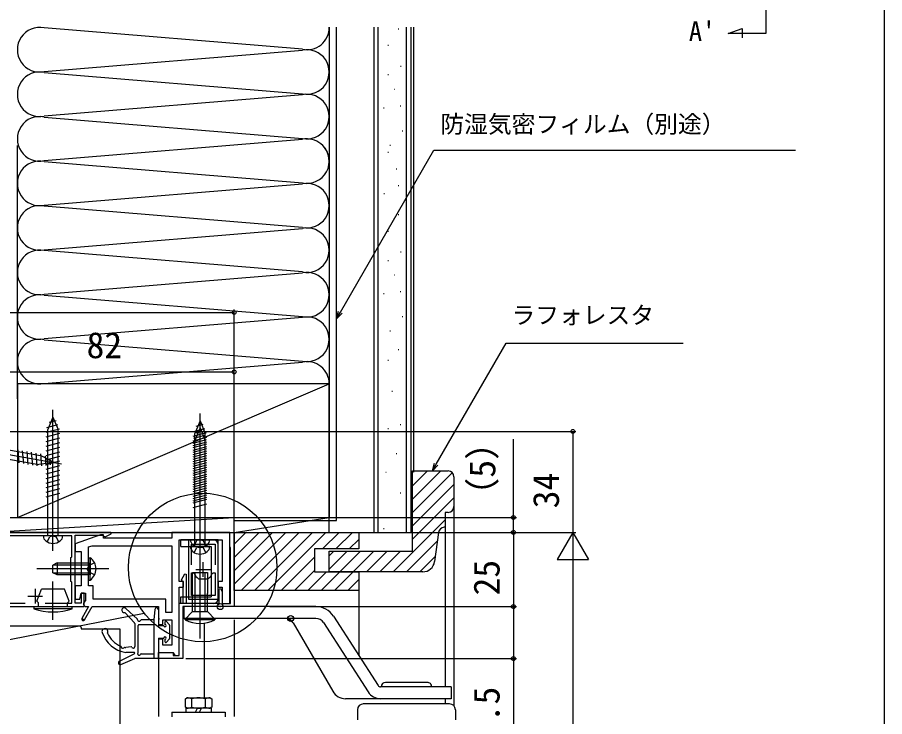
# Model space of a CAD drawing. Units: millimetres, scale not verified. Extents: x -525 to 525, y -783 to 779.
# Drawn here: x 233 to 525, y 305 to 540.5 of the extents above; entities that cross this region are included whole.
import ezdxf
from ezdxf.enums import TextEntityAlignment as Align

# ---------------------------------------------------------------- set-up
doc = ezdxf.new("R2010")
doc.units = ezdxf.units.MM
doc.header["$LTSCALE"] = 4
doc.header["$PDMODE"] = 32
doc.header["$PDSIZE"] = 2
for name, color, linetype in [('0-1_USER1', 3, 'Continuous'), ('0-2_YKK_11', 7, 'Continuous'), ('0-4_YKK_12', 2, 'Continuous'), ('0-5_YKK_13', 4, 'Continuous'), ('0-7_YKK_D', 6, 'Continuous'), ('0-8_YKK_ZWAK', 7, 'Continuous'), ('0-9_YSS_K', 3, 'Continuous')]:
    doc.layers.add(name, color=color, linetype=linetype)
doc.styles.add('ＭＳ ゴシック', font='')
doc.styles.get('ＭＳ ゴシック').set_extended_font_data('MS Gothic')

msp = doc.modelspace()

# ---------------------------------------------------------------- linework, layer by layer
at = {"layer": '0-2_YKK_11'}
for p, q in [((239, 348.097), (239, 343.097)), ((236.5, 345.597), (241.5, 345.597))]:
    msp.add_line(p, q, dxfattribs=at)
for points in [[(242.399, 343.297), (251.3, 343.297), (251.3, 350.297), (251, 350.597), (251, 358.597), (251.3, 358.897), (251.3, 365.897), (219.8, 365.897), (219.8, 379.877), (208.1, 378.932), (208.1, 374.797)], [(206.9, 374.797), (206.9, 378.835), (195.2, 377.89), (195.2, 347.797), (205.1, 347.797), (205.1, 343.297), (224.7, 343.297), (225, 343.597), (230, 343.597), (230.3, 343.297), (235.601, 343.297)], [(202, 342.097), (255.5, 342.097), (255.5, 346.597), (254.5, 346.597), (254.5, 343.297), (252.5, 343.297), (252.5, 366.097), (261.8, 366.097), (262.1, 365.797), (262.546, 365.535), (264.54, 366.643), (264.422, 367.097), (221.3, 367.097)], [(304.5, 343.097), (304.5, 367.097), (285, 367.097), (285, 365.097), (262, 365.097), (262, 366.297), (261, 366.297), (252.5, 363.197), (252.5, 360.697), (254.5, 360.697), (254.5, 349.097), (252.5, 349.097), (252.5, 344.597), (254, 344.597), (254.5, 346.597), (256, 346.597), (256, 344.051)], [(302, 367.102), (306, 367.102), (306, 347.102)], [(256.3, 342.097), (257, 342.097), (254.719, 338.147), (255.585, 337.647), (258.155, 342.097), (280.5, 342.097), (280.5, 336.097), (282, 336.097), (282, 337.597), (285, 337.597), (285, 329.097), (282, 329.097), (282, 331.097), (280.5, 331.097), (280.5, 326.597), (285.3, 326.597), (285.8, 326.097), (286.3, 325.597), (287.5, 325.597), (287.5, 348.597), (288.9, 348.597), (288.9, 350.597), (287.5, 350.597), (287.5, 364.597), (302, 364.597), (302, 350.597), (300.6, 350.597), (300.6, 348.597), (302, 348.597), (302, 343.097), (304.5, 343.097)]]:
    msp.add_lwpolyline(points, dxfattribs=at)
for points in [[(306, 367.097), (306, 342.097), (288.7, 342.097), (288.7, 324.597), (280.5, 324.597), (280.5, 326.597), (285.5, 326.597), (285.5, 325.597), (287.5, 325.597), (287.5, 343.297), (288.8, 343.297), (288.8, 350.397), (288.5, 350.697), (288.238, 351.143), (289.35, 353.146), (289.8, 353.029), (289.8, 343.297), (301, 343.297), (301, 348.027), (301.445, 348.146), (302, 347.184), (302, 343.097), (304.8, 343.097), (304.8, 361.91), (304.65, 362.103), (304.5, 362.297), (304.5, 367.097)], [(258.151, 362.597), (285, 362.597), (285, 340.097), (283, 340.097), (283, 344.597), (258.5, 344.597), (258.5, 349.097), (257, 349.097), (257, 362.177)]]:
    msp.add_lwpolyline(points, close=True, dxfattribs=at)
for centre, radius, start, end in [((256.3, 343.097), 1, 107.4576, 270), ((255.152, 337.897), 0.5, 150, 330)]:
    msp.add_arc(centre, radius, start, end, dxfattribs=at)
at = {"layer": '0-4_YKK_12'}
for p, q in [((485, 670.438), (485, 535.023)), ((485, 535.023), (472.354, 535.023)), ((306, 351.89), (306, 347.102)), ((55.369, 296.852), (275.693, 339.884)), ((296, 311.397), (296, 336.499)), ((306, 337.597), (306, 305.097)), ((280.5, 324.897), (280.5, 305.096))]:
    msp.add_line(p, q, dxfattribs=at)
msp.add_lwpolyline([(472.354, 535.023), (477.034, 536.726), (477.034, 533.606)], dxfattribs=at)
msp.add_circle((295.395, 355.273), 25, dxfattribs=at)
at = {"layer": '0-5_YKK_13'}
for p, q in [((245, 405.897), (243.25, 401.672)), ((245, 360.897), (245, 408.397)), ((245, 405.897), (246.75, 401.672)), ((245, 405.897), (246.75, 401.672)), ((294.5, 359.597), (294.5, 407.097)), ((242.958, 402.403), (246.634, 403.389)), ((243.681, 404.15), (246.055, 404.786)), ((294.5, 404.597), (292.75, 400.372)), ((293.181, 402.85), (295.555, 403.486)), ((294.5, 357.297), (294.5, 404.797)), ((294.5, 404.597), (296.25, 400.372)), ((294.5, 404.597), (296.25, 400.372)), ((242.7, 400.781), (247.213, 401.991)), ((242.7, 399.228), (247.3, 400.461)), ((243.25, 365.897), (243.25, 401.672)), ((246.75, 365.897), (246.75, 401.672)), ((292.2, 399.481), (296.713, 400.691)), ((292.458, 401.103), (296.134, 402.089)), ((294.5, 402.297), (292.75, 398.072)), ((292.75, 364.597), (292.75, 400.372)), ((293.181, 400.55), (295.555, 401.186)), ((294.5, 402.297), (296.25, 398.072)), ((294.5, 402.297), (296.25, 398.072)), ((296.25, 364.597), (296.25, 400.372)), ((242.7, 397.676), (247.3, 398.908)), ((242.7, 396.123), (247.3, 397.355)), ((292.2, 397.928), (296.8, 399.161)), ((292.2, 397.181), (296.713, 398.391)), ((292.2, 396.376), (296.8, 397.608)), ((292.458, 398.803), (296.134, 399.789)), ((292.75, 362.297), (292.75, 398.072)), ((296.25, 362.297), (296.25, 398.072)), ((218.303, 395.34), (247.847, 390.131)), ((222.56, 396.164), (240.813, 392.945)), ((233.113, 394.861), (233.492, 390.53)), ((234.642, 394.592), (235.021, 390.26)), ((236.172, 394.322), (236.551, 389.99)), ((242.7, 394.57), (247.3, 395.802)), ((242.7, 393.017), (247.3, 394.249)), ((292.2, 395.628), (296.8, 396.861)), ((292.2, 394.823), (296.8, 396.055)), ((292.2, 394.076), (296.8, 395.308)), ((292.2, 393.27), (296.8, 394.502)), ((222.022, 393.111), (240.274, 389.892)), ((237.701, 394.052), (238.08, 389.721)), ((239.23, 393.783), (239.609, 389.451)), ((240.76, 393.513), (241.115, 389.448)), ((245.385, 390.565), (240.813, 392.945)), ((242.33, 392.775), (242.604, 389.644)), ((242.7, 391.464), (247.3, 392.696)), ((243.907, 391.954), (244.092, 389.84)), ((292.2, 392.523), (296.8, 393.755)), ((292.2, 391.717), (296.8, 392.949)), ((292.2, 390.97), (296.8, 392.202)), ((292.2, 390.164), (296.8, 391.396)), ((245.385, 390.565), (240.274, 389.892)), ((245.385, 390.565), (240.274, 389.892)), ((242.7, 389.911), (247.3, 391.144)), ((242.7, 388.358), (247.3, 389.591)), ((292.2, 389.417), (296.8, 390.649)), ((292.2, 388.611), (296.8, 389.844)), ((292.2, 387.864), (296.8, 389.096)), ((242.7, 386.805), (247.3, 388.038)), ((242.7, 385.252), (247.3, 386.485)), ((292.2, 387.058), (296.8, 388.291)), ((292.2, 386.311), (296.8, 387.544)), ((292.2, 385.505), (296.8, 386.738)), ((292.2, 384.758), (296.8, 385.991)), ((242.7, 383.699), (247.3, 384.932)), ((242.7, 382.146), (247.3, 383.379)), ((292.2, 383.952), (296.8, 385.185)), ((292.2, 383.205), (296.8, 384.438)), ((292.2, 382.399), (296.8, 383.632)), ((292.2, 381.652), (296.8, 382.885)), ((242.7, 380.594), (247.3, 381.826)), ((242.7, 379.041), (247.3, 380.273)), ((292.2, 380.846), (296.8, 382.079)), ((292.2, 380.099), (296.8, 381.332)), ((292.2, 379.294), (296.8, 380.526)), ((292.2, 378.546), (296.8, 379.779)), ((292.2, 377.741), (296.8, 378.973)), ((292.2, 376.994), (296.8, 378.226)), ((292.2, 375.441), (296.8, 376.673)), ((248.25, 365.897), (241.75, 365.897)), ((243.05, 363.904), (243.908, 365.625)), ((245, 365.897), (243.908, 365.625)), ((245, 365.897), (246.092, 365.625)), ((246.95, 363.904), (246.092, 365.625)), ((299, 364.597), (288, 364.597)), ((288, 362.297), (288, 364.597)), ((288, 362.297), (298.3, 362.297)), ((297.75, 364.597), (291.25, 364.597)), ((297.75, 362.297), (291.25, 362.297)), ((292.55, 362.604), (293.408, 364.325)), ((294.5, 364.597), (293.408, 364.325)), ((294.5, 362.297), (293.408, 362.025)), ((294.5, 364.597), (295.592, 364.325)), ((294.5, 362.297), (295.592, 362.025)), ((296.45, 362.604), (295.592, 364.325)), ((298.3, 362.297), (298.3, 345.397)), ((300.6, 344.697), (300.6, 362.997)), ((292.55, 360.304), (293.408, 362.025)), ((296.45, 360.304), (295.592, 362.025)), ((246.4, 356.797), (245, 356.097)), ((246.4, 356.797), (257, 356.797)), ((246.4, 356.797), (246.4, 352.797)), ((257, 358.547), (257.509, 358.547)), ((257, 351.047), (257, 356.797)), ((257.509, 358.547), (257.509, 352.797)), ((257.509, 351.047), (257.509, 356.797)), ((294.5, 331.397), (294.5, 357.945)), ((295.6, 352.097), (295.6, 357.097)), ((263.773, 354.797), (239.559, 354.797)), ((245, 353.497), (245, 356.097)), ((246.4, 352.797), (245, 353.497)), ((245.091, 356.143), (257, 356.143)), ((245.091, 353.451), (257, 353.451)), ((292, 353.597), (297, 353.597)), ((292.8, 353.597), (292.8, 346.497)), ((293.1, 354.597), (298.1, 354.597)), ((296.2, 346.497), (296.2, 353.597)), ((297, 353.597), (297, 346.497)), ((245, 337.611), (245, 350.543)), ((257, 351.047), (257.509, 351.047)), ((248.908, 347.997), (241.092, 347.997)), ((288, 343.097), (288, 345.397)), ((288, 345.397), (298.3, 345.397)), ((292.8, 346.497), (292.8, 340.397)), ((296.2, 340.397), (296.2, 346.497)), ((297, 340.397), (297, 346.497)), ((238.5, 342.097), (238.5, 341.383)), ((238.5, 342.097), (240.1, 342.097)), ((238.5, 342.097), (251.5, 342.097)), ((251.5, 341.383), (251.5, 342.097)), ((299, 343.097), (288, 343.097)), ((289, 342.097), (289, 338.097)), ((333.547, 342.097), (289, 342.097)), ((251.5, 341.383), (238.5, 341.383)), ((269.233, 340.132), (272.422, 336.614)), ((269.546, 341.481), (273.406, 337.872)), ((279.302, 341.148), (279, 337.597)), ((280.5, 341.097), (280.5, 338.297)), ((280.5, 339.297), (280.5, 336.697)), ((297, 340.397), (299.5, 337.897)), ((339.431, 338.89), (354.474, 315.555)), ((272.5, 336.413), (272.5, 328.639)), ((279, 335.997), (274, 335.997)), ((279, 337.597), (274.693, 337.597)), ((279, 337.597), (279, 324.597)), ((280.5, 337.697), (280.5, 335.697)), ((282.7, 336.897), (282.7, 336.097)), ((283.224, 337.096), (284.124, 336.082)), ((284.2, 335.883), (284.2, 331.311)), ((333.547, 338.097), (289, 338.097)), ((289.5, 337.897), (299.5, 337.897)), ((289.5, 337.597), (289.5, 337.897)), ((299.5, 337.597), (289.5, 337.597)), ((299.5, 337.897), (299.5, 337.597)), ((325.892, 336.597), (339.171, 313.597)), ((336.069, 336.722), (351.112, 313.388)), ((211, 335.597), (254, 335.597)), ((254.5, 335.097), (254.5, 334.597)), ((267.5, 334.597), (267.5, 167.095)), ((273.7, 326.726), (273.7, 335.697)), ((280.5, 335.697), (282.3, 335.697)), ((280.5, 331.497), (282.3, 331.497)), ((280.5, 331.497), (280.5, 324.897)), ((282.762, 331.102), (282.7, 331.04)), ((282.7, 331.097), (282.7, 330.297)), ((283.224, 330.098), (284.124, 331.112)), ((271.264, 328.537), (269.5, 328.315)), ((267.338, 323.737), (272.331, 326.162)), ((267.832, 322.643), (272.5, 324.597)), ((272.2, 326.692), (269.5, 326.692)), ((272.5, 326.431), (272.5, 326.392)), ((280.2, 324.597), (272.5, 324.597)), ((274.742, 326.197), (279, 326.197)), ((371, 316.597), (357, 316.597)), ((379, 315.097), (355.314, 315.097)), ((379, 315.097), (379, 311.097)), ((289.565, 311.088), (290.1, 311.397)), ((289.565, 308.206), (289.565, 311.088)), ((290.1, 311.397), (297.658, 311.397)), ((291.783, 308.275), (291.783, 311.019)), ((296.218, 311.019), (296.218, 308.275)), ((297.9, 311.397), (298.435, 311.088)), ((298.435, 311.088), (298.435, 308.206)), ((379, 311.097), (343.501, 311.097)), ((290.1, 307.897), (289.565, 308.206)), ((298.25, 307.897), (289.75, 307.897)), ((289.75, 307.897), (289.75, 306.597)), ((292.95, 306.597), (293.7, 307.897)), ((294.3, 306.597), (295.051, 307.897)), ((298.435, 308.206), (297.9, 307.897)), ((298.25, 307.897), (298.25, 306.597)), ((347.5, 307.347), (347.5, 303.976)), ((378.5, 309.347), (349.467, 309.347)), ((380.5, 307.347), (380.5, 303.976)), ((285, 306.597), (285, 304.997)), ((285.001, 306.597), (303.001, 306.597)), ((303, 306.597), (303, 304.997))]:
    msp.add_line(p, q, dxfattribs=at)
msp.add_lwpolyline([(290.6, 364.597), (290.6, 344.597), (300.6, 344.597), (300.6, 364.597)], close=True, dxfattribs=at)
for points in [[(291.6, 356.197), (291.6, 363.097), (299.6, 363.097), (299.6, 356.197)], [(257, 358.547), (257, 352.797), (246.4, 352.797)], [(259.009, 356.847), (257.154, 355.942), (256.545, 354.797)], [(259.009, 352.747), (257.154, 353.652), (256.545, 354.797)], [(299.6, 345.797), (291.6, 345.797), (291.6, 353.497), (292.291, 353.497), (292.576, 353.291)], [(292, 340.397), (292, 346.497), (292, 353.597)], [(298.624, 353.291), (298.909, 353.497), (299.6, 353.497), (299.6, 345.797)], [(293.948, 351.482), (294.227, 351.397), (295.6, 351.397), (296.973, 351.397), (297.252, 351.482)], [(240.1, 342.097), (240.1, 343.397), (239.6, 343.897), (241.092, 347.997)], [(249.9, 342.097), (249.9, 343.397), (250.4, 343.897), (248.908, 347.997)], [(289.5, 337.897), (292, 340.397), (297, 340.397)], [(254.5, 334.597), (255.5, 334.597), (267.5, 334.597)]]:
    msp.add_lwpolyline(points, dxfattribs=at)
for centre, radius, start, end in [((243.85, 365.884), 2.1, 179.66112, 232.75083), ((246.15, 365.884), 2.1, 307.24917, 0.33888), ((245, 367.397), 4, 232.75083, 307.24917), ((293.35, 364.584), 2.1, 179.66112, 232.75083), ((293.35, 362.284), 2.1, 179.66112, 232.75083), ((294.5, 366.097), 4, 232.75083, 307.24917), ((295.65, 364.584), 2.1, 307.24917, 0.33888), ((295.65, 362.284), 2.1, 307.24917, 0.33888), ((299, 362.997), 1.6, 0, 90), ((294.5, 363.797), 4, 232.75083, 307.24917), ((254.973, 354.797), 4.527, 304.06671, 55.93329), ((295.9, 354.387), 3.5, 198.24966, 236.09874), ((295.3, 354.387), 3.5, 303.90126, 341.75034), ((299, 344.697), 1.6, 270, 0), ((269, 340.897), 0.8, 46.91863, 286.91863), ((279.9, 341.097), 0.6, 0, 175.13615), ((333.547, 335.097), 7, 32.80851, 90), ((245, 360.297), 20, 251.03443, 288.96557), ((272.2, 336.413), 0.3, 0, 42.20127), ((273.201, 337.653), 0.3, 3.17465, 46.91863), ((274, 337.697), 0.5, 183.17465, 330), ((274, 335.697), 0.3, 90, 180), ((274.693, 337.297), 0.3, 90, 150), ((280.5, 337.997), 0.3, 270, 90), ((282.7, 335.697), 0.4, 180, 90), ((283, 336.897), 0.3, 41.59314, 180), ((283.9, 335.883), 0.3, 0, 41.59314), ((294.5, 347.413), 11.017, 243.00829, 296.99173), ((323.294, 335.097), 3, 30, 90), ((333.547, 335.097), 3, 32.80851, 90), ((254, 335.097), 0.5, 0, 90), ((262.5, 333.692), 1, 328.14372, 198.68252), ((271.026, 336.575), 10, 198.68252, 261.22369), ((271.026, 336.575), 8.4, 203.95609, 247.529), ((282.7, 331.497), 0.4, 270, 180), ((283, 330.297), 0.3, 180, 318.40686), ((283.9, 331.311), 0.3, 318.40686, 0), ((267.7, 328.536), 0.3, 2.01756, 67.529), ((268.5, 328.564), 0.5, 182.01756, 322.98467), ((269.139, 328.082), 0.3, 77.47323, 142.98467), ((271.026, 336.575), 8.4, 257.47323, 259.53472), ((271.302, 328.239), 0.3, 29.19355, 97.16924), ((272, 328.629), 0.5, 209.19355, 0), ((272.2, 326.392), 0.3, 0, 90), ((272.2, 326.431), 0.3, 295.90408, 0), ((274, 326.197), 0.5, 138.59038, 337.97569), ((273.4, 326.726), 0.3, 318.59038, 0), ((274.742, 325.897), 0.3, 90, 157.97569), ((280.2, 324.897), 0.3, 270, 0), ((267.6, 323.197), 0.6, 115.90408, 292.70695), ((355.314, 316.097), 1, 212.80851, 270), ((357, 315.097), 1.5, 90.00004, 180.00002), ((371, 315.097), 1.5, 359.99998, 90.00003), ((343.501, 316.097), 5, 210, 270), ((355.314, 316.097), 5, 212.80851, 270), ((290.221, 307.999), 3.4, 62.66111, 92.04015), ((294, 304.697), 6.7, 70.67226, 109.32764), ((297.779, 307.999), 3.4, 87.95974, 117.33879), ((290.221, 311.295), 3.4, 267.95984, 297.33888), ((294, 314.597), 6.7, 250.6723, 289.32767), ((297.779, 311.295), 3.4, 242.6612, 272.04024), ((349.5, 307.347), 2, 89.99981, 179.99968), ((378.5, 307.347), 2, 0.0002, 90.00008)]:
    msp.add_arc(centre, radius, start, end, dxfattribs=at)
for p in [(301.3, 342.097), (325.026, 338.097)]:
    msp.add_point(p, dxfattribs=at)
at = {"layer": '0-7_YKK_D'}
for p, q in [((152, 441.092), (306, 441.092)), ((306, 368.097), (306, 442.092)), ((224, 421.092), (306, 421.092)), ((306, 368.097), (306, 422.092)), ((224, 401.092), (421, 401.092)), ((420, 401.092), (420, 367.097)), ((339, 372.093), (401, 372.093)), ((307, 367.097), (421, 367.097)), ((307, 367.097), (421, 367.097)), ((307, 367.092), (401, 367.092)), ((349, 367.092), (401, 367.092)), ((400, 367.092), (400, 342.097)), ((420, 367.097), (414.75, 358.004)), ((420, 367.097), (425.25, 358.004)), ((420, 367.097), (420, 348.91)), ((414.75, 358.004), (425.25, 358.004)), ((420, 356.597), (420, 102.595)), ((318, 342.097), (401, 342.097)), ((318, 342.097), (401, 342.097)), ((289.7, 324.592), (401, 324.592))]:
    msp.add_line(p, q, dxfattribs=at)
for points in [[(340.471, 439.029), (341.746, 441.237), (373.261, 495.819), (494.997, 495.819)], [(342.337, 440.896), (340.471, 439.029), (341.154, 441.579)], [(372.749, 387.796), (374.024, 390.004), (397.594, 430.828), (457.118, 430.828)], [(400, 367.092), (400, 372.093), (400, 398.484)], [(374.616, 389.663), (372.749, 387.796), (373.433, 390.346)], [(400, 342.097), (400, 324.592), (400, 291.042)]]:
    msp.add_lwpolyline(points, dxfattribs=at)
for centre in [(306, 441.092), (306, 421.092), (420, 401.092), (400, 372.093), (400, 367.092), (400, 367.092), (400, 342.097), (400, 342.097), (400, 324.592)]:
    msp.add_circle(centre, 0.637, dxfattribs=at)
at = {"layer": '0-8_YKK_ZWAK'}
msp.add_lwpolyline([(-525, -782.9), (525, -782.9), (525, 747.1)], dxfattribs=at)
at = {"layer": '0-9_YSS_K'}
for p, q in [((328.968, 529.743), (242.032, 536.927)), ((338, 537.134), (338, 372.098)), ((340.5, 371.098), (340.5, 537.134)), ((353, 537.134), (353, 367.098)), ((354.5, 367.098), (354.5, 537.134)), ((361.268, 536.673), (361.468, 536.673)), ((364, 367.098), (364, 537.134)), ((365.5, 537.134), (365.5, 367.098)), ((366.5, 387.402), (366.5, 537.134)), ((242.032, 522.243), (328.968, 529.427)), ((357.771, 531.078), (357.971, 531.078)), ((361.967, 524.084), (362.167, 524.084)), ((242.032, 521.927), (328.968, 514.743)), ((357.713, 521.215), (357.913, 521.215)), ((328.968, 514.427), (242.032, 507.243)), ((359.811, 516.319), (360.011, 516.319)), ((356.314, 510.025), (356.514, 510.025)), ((361.909, 510.724), (362.109, 510.724)), ((242.032, 506.927), (328.968, 499.743)), ((362.608, 502.332), (362.808, 502.332)), ((242.032, 492.243), (328.968, 499.427)), ((233, 417.098), (233, 497.398)), ((233, 417.098), (233, 497.398)), ((358.412, 497.437), (358.612, 497.437)), ((357.771, 495.12), (357.971, 495.12)), ((242.032, 491.94), (328.968, 484.756)), ((360.569, 489.525), (360.769, 489.525)), ((242.032, 477.256), (328.968, 484.44)), ((361.268, 483.93), (361.468, 483.93)), ((356.372, 481.133), (356.572, 481.133)), ((328.968, 469.756), (242.032, 476.94)), ((361.268, 474.139), (361.468, 474.139)), ((242.032, 462.256), (328.968, 469.44)), ((357.771, 468.544), (357.971, 468.544)), ((328.968, 454.756), (242.032, 461.94)), ((361.967, 461.55), (362.167, 461.55)), ((357.713, 458.681), (357.913, 458.681)), ((233, 412.098), (233, 457.098)), ((242.032, 447.256), (328.968, 454.44)), ((359.811, 453.786), (360.011, 453.786)), ((242.032, 446.94), (328.968, 439.756)), ((356.314, 447.491), (356.514, 447.491)), ((361.909, 448.191), (362.109, 448.191)), ((328.968, 439.44), (242.032, 432.256)), ((362.608, 439.799), (362.808, 439.799)), ((358.412, 434.903), (358.612, 434.903)), ((242.032, 431.94), (328.968, 424.756)), ((361.21, 428.609), (361.41, 428.609)), ((242.032, 417.256), (328.968, 424.44)), ((357.713, 425.112), (357.913, 425.112)), ((233, 372.098), (338, 417.098)), ((359.112, 414.622), (359.312, 414.622)), ((354.308, 409.027), (354.508, 409.027)), ((361.909, 403.432), (362.109, 403.432)), ((357.713, 402.033), (357.913, 402.033)), ((360.51, 393.641), (360.71, 393.641)), ((357.013, 387.347), (357.213, 387.347)), ((366, 387.222), (366.575, 387.797)), ((366, 382.732), (371.065, 387.797)), ((366, 378.242), (375.555, 387.797)), ((366, 373.752), (379.436, 387.188)), ((380, 385.797), (380, 375.797)), ((366, 369.262), (380, 383.262)), ((361.909, 380.353), (362.109, 380.353)), ((366, 364.772), (380, 378.772)), ((380, 376.709), (380, 308.67)), ((224, 367.098), (305.999, 372.098)), ((224, 372.098), (306, 372.098)), ((233, 372.098), (338, 372.098)), ((306, 367.098), (306, 372.098)), ((306, 367.102), (338, 372.098)), ((306, 367.098), (306, 372.098)), ((306, 372.098), (338, 372.098)), ((306, 371.098), (340.5, 371.098)), ((338, 367.098), (338, 372.098)), ((338, 372.098), (353, 372.098)), ((359.515, 353.797), (377, 371.282)), ((356.314, 368.359), (356.514, 368.359)), ((377, 368.797), (377, 315.097)), ((224, 367.097), (306, 367.098)), ((306, 367.102), (338, 367.098)), ((306, 367.098), (306, 347.098)), ((306, 363.143), (309.954, 367.097)), ((306, 358.653), (314.444, 367.097)), ((306, 354.163), (318.934, 367.097)), ((306, 349.673), (323.424, 367.097)), ((308.314, 347.497), (327.914, 367.097)), ((312.804, 347.497), (332.404, 367.097)), ((317.294, 347.497), (336.894, 367.097)), ((335.784, 361.497), (341.384, 367.097)), ((340.275, 361.497), (345.875, 367.097)), ((353, 367.098), (365.5, 367.098)), ((374.769, 367.061), (373.463, 357.268)), ((344.765, 361.497), (348, 364.732)), ((364.005, 353.797), (374.384, 364.175)), ((338, 359.222), (339.575, 360.797)), ((338, 354.732), (344.065, 360.797)), ((341.555, 353.797), (348.555, 360.797)), ((346.045, 353.797), (353.045, 360.797)), ((350.535, 353.797), (357.535, 360.797)), ((355.025, 353.797), (362.025, 360.797)), ((321.784, 347.497), (333, 358.712)), ((368.496, 353.797), (373.693, 358.994)), ((326.275, 347.497), (333, 354.222)), ((330.765, 347.497), (337.065, 353.797)), ((335.255, 347.497), (341.555, 353.797)), ((339.745, 347.497), (346.045, 353.797)), ((344.235, 347.497), (348, 351.262)), ((348, 347.497), (348, 325.597)), ((377, 311.097), (377, 309.347))]:
    msp.add_line(p, q, dxfattribs=at)
for points in [[(338, 372.098), (338, 417.098), (233, 417.098), (233, 372.098)], [(369.498, 353.797), (338, 353.797), (338, 360.797), (366, 360.797), (366, 387.797), (378, 387.797)], [(378, 373.797), (377, 373.797), (377, 368.797), (376.751, 368.797)]]:
    msp.add_lwpolyline(points, dxfattribs=at)
msp.add_lwpolyline([(348, 347.497), (306, 347.497), (306, 367.097), (348, 367.097), (348, 361.497), (333, 361.497), (333, 353.797), (348, 353.797)], close=True, dxfattribs=at)
for centre, radius, start, end in [((240.5, 529.585), 7.5, 78.21646, 281.78354), ((330.5, 537.085), 7.5, 258.21646, 0.36842), ((330.5, 522.085), 7.5, 258.21646, 101.78354), ((240.5, 514.585), 7.5, 78.21646, 281.78354), ((330.5, 507.085), 7.5, 258.21646, 101.78354), ((240.5, 499.585), 7.5, 78.21646, 281.78354), ((330.5, 492.085), 7.5, 0, 101.78354), ((330.5, 492.098), 7.5, 258.21646, 44.96466), ((240.5, 484.598), 7.5, 78.21646, 281.78354), ((330.5, 477.098), 7.5, 258.21646, 101.78354), ((240.5, 469.598), 7.5, 78.21646, 281.78354), ((330.5, 462.098), 7.5, 258.21646, 101.78354), ((240.5, 454.598), 7.5, 78.21646, 281.78354), ((330.5, 447.098), 7.5, 258.21646, 101.78354), ((240.5, 439.598), 7.5, 78.21646, 281.78354), ((330.5, 432.098), 7.5, 258.21646, 101.78354), ((240.5, 424.598), 7.5, 78.21646, 281.78354), ((330.5, 417.098), 7.5, 0, 101.78354), ((378, 385.797), 2, 0.00001, 89.99999), ((378, 375.797), 2, 270.00001, 359.99999), ((376.751, 366.797), 2, 90, 172.40537), ((369.498, 357.797), 4, 269.99999, 352.40536)]:
    msp.add_arc(centre, radius, start, end, dxfattribs=at)

# ---------------------------------------------------------------- texts
at = {"layer": '0-1_USER1', "style": 'ＭＳ ゴシック'}
msp.add_text("A'", height=6.598, dxfattribs=at).set_placement((459.064, 530.523), align=Align.BOTTOM_LEFT)
at = {"layer": '0-7_YKK_D', "style": 'ＭＳ ゴシック'}
for s, height, p in [('防湿気密フィルム（別途）', 5.865, (375.418, 499.864)), ('ラフォレスタ', 5.865, (399.372, 435.546)), ('82', 8.798, (256.307, 423.092))]:
    msp.add_text(s, height=height, dxfattribs=at).set_placement(p, align=Align.BOTTOM_LEFT)
for s, p in [('（5）', (396.568, 373.507)), ('34', (418, 375.197)), ('25', (398, 345.867)), ('17.5', (398, 291.201))]:
    msp.add_text(s, height=8.798, rotation=90, dxfattribs=at).set_placement(p, align=Align.BOTTOM_LEFT)

doc.saveas('drawing.dxf')
